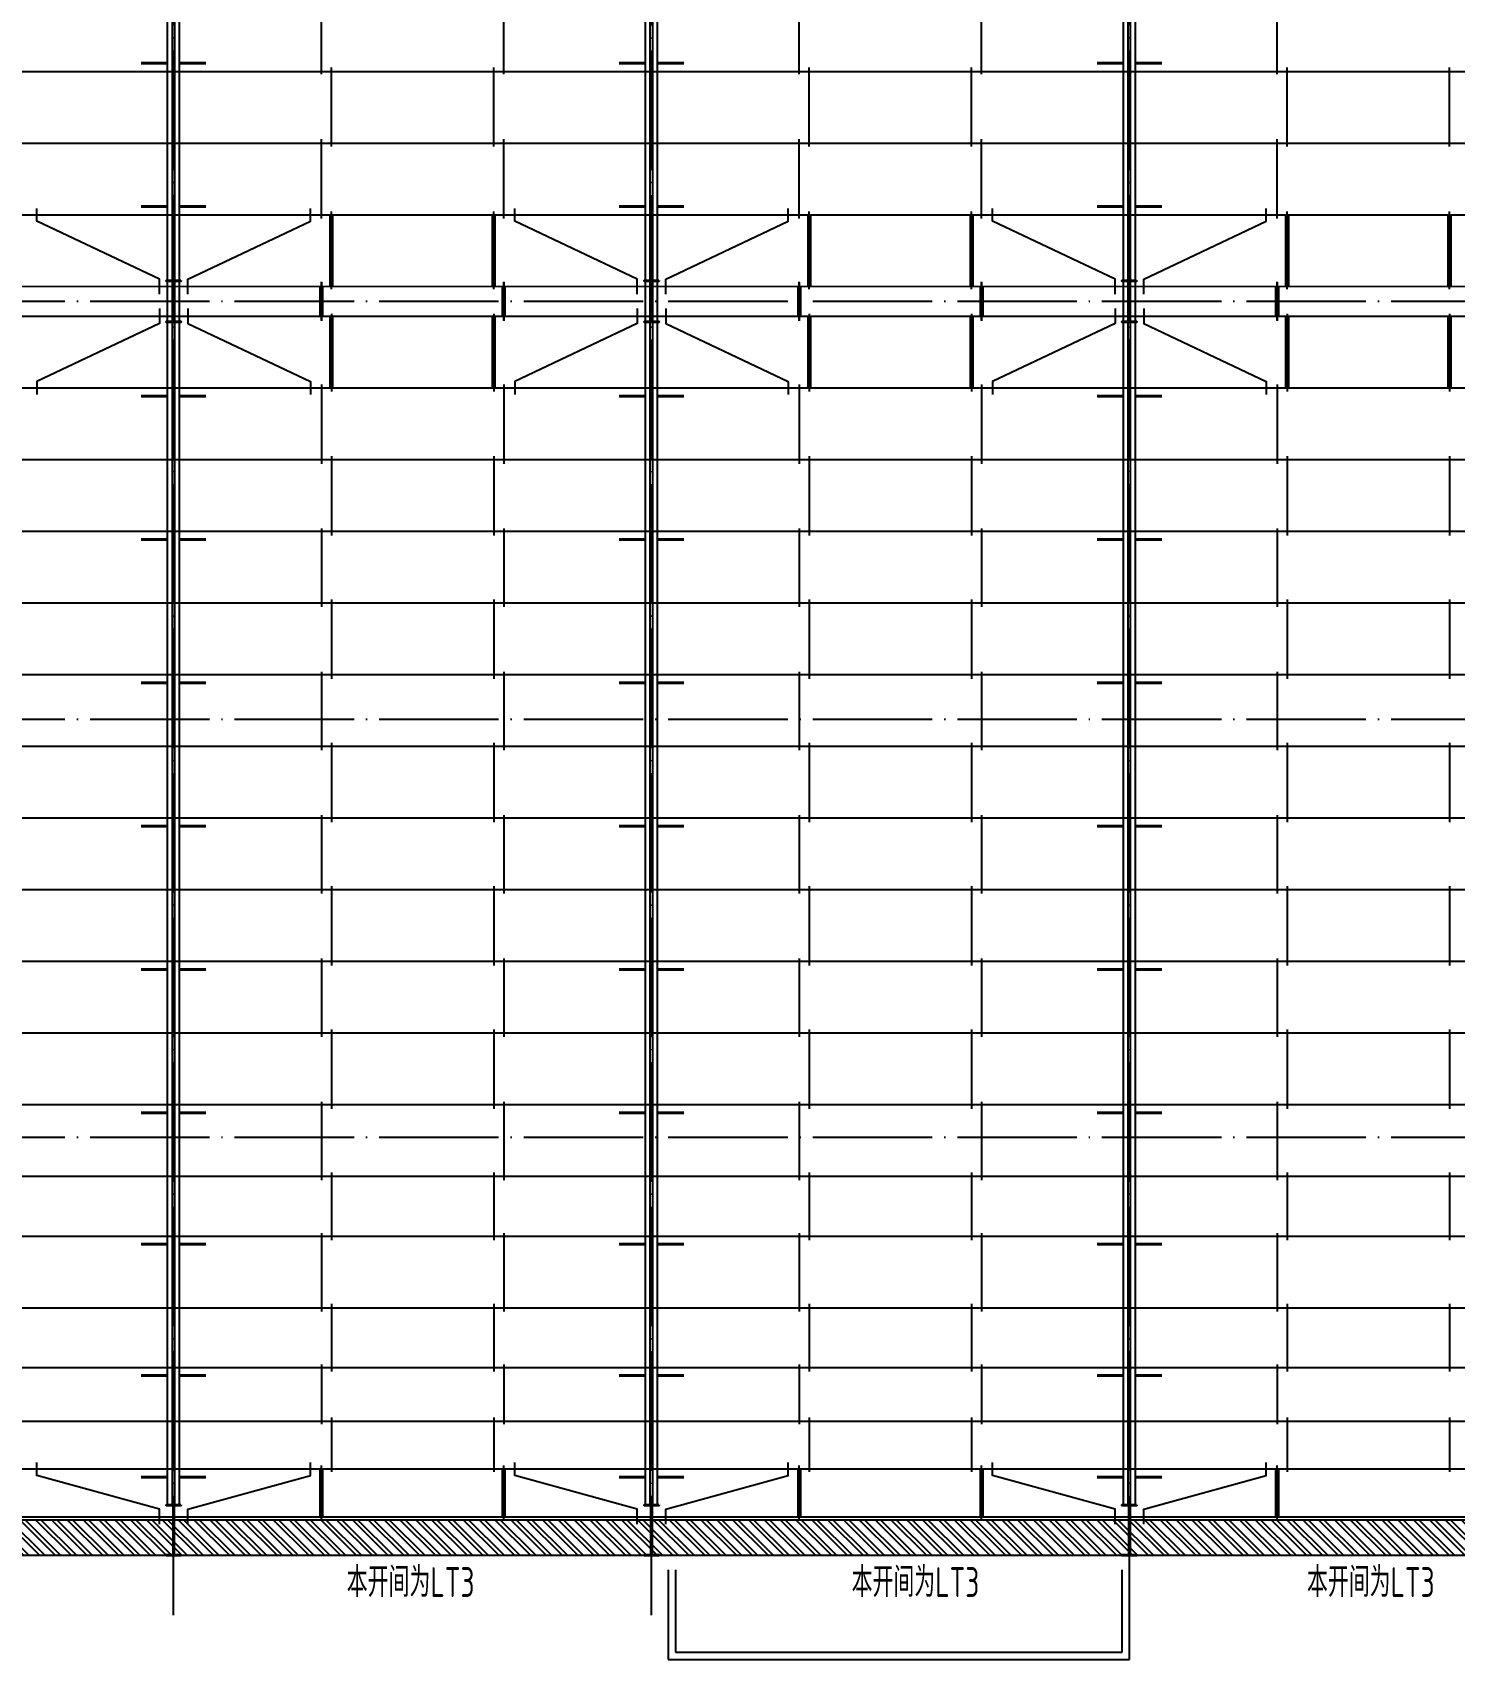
# Model space of a CAD drawing. Extents: x 293620 to 503924, y -252071 to 755100.
# Drawn here: x 411355 to 435159, y 191129 to 218371 of the extents above; entities that cross this region are included whole.
import ezdxf

# ---------------------------------------------------------------- set-up
doc = ezdxf.new("R2010")
doc.units = 0
doc.header["$LTSCALE"] = 1000
doc.header["$MEASUREMENT"] = 0
doc.linetypes.add('DASH', pattern=[0.35, 0.25, -0.1])
doc.linetypes.add('DOTE', pattern=[2.42, 2, -0.2, 0.02, -0.2])
for name, color, linetype in [('0 - 屋顶线', 150, 'Continuous'), ('3T_WOOD', 21, 'Continuous'), ('DOTE', 14, 'DOTE'), ('SURFACE', 6, 'Continuous'), ('TEXT', 7, 'Continuous'), ('屋面隅撑', 7, 'Continuous'), ('檩条拉条', 253, 'Continuous')]:
    doc.layers.add(name, color=color, linetype=linetype)
doc.layers.add('Pkpm_柱子', color=3, linetype='Continuous', lineweight=35)
doc.styles.add('TSSD_Label', font='Tssdeng.shx', dxfattribs={"width": 0.7, "bigfont": 'hztxt.shx'})

# ---------------------------------------------------------------- blocks, each defined once
blk = doc.blocks.new('AW3423W423423423')
at = {"layer": 'Pkpm_柱子'}
for points in [[(413837, 214219), (413837, 214207), (413722, 214207), (413722, 213531), (413837, 213531), (413837, 213519), (413597, 213519), (413597, 213531), (413712, 213531), (413712, 214207), (413597, 214207), (413597, 214219)], [(421837, 214219), (421837, 214207), (421722, 214207), (421722, 213531), (421837, 213531), (421837, 213519), (421597, 213519), (421597, 213531), (421712, 213531), (421712, 214207), (421597, 214207), (421597, 214219)], [(429837, 214219), (429837, 214207), (429722, 214207), (429722, 213531), (429837, 213531), (429837, 213519), (429597, 213519), (429597, 213531), (429712, 213531), (429712, 214207), (429597, 214207), (429597, 214219)], [(413837, 193719), (413837, 193707), (413722, 193707), (413722, 192881), (413837, 192881), (413837, 192869), (413597, 192869), (413597, 192881), (413712, 192881), (413712, 193707), (413597, 193707), (413597, 193719)], [(421837, 193719), (421837, 193707), (421722, 193707), (421722, 192881), (421837, 192881), (421837, 192869), (421597, 192869), (421597, 192881), (421712, 192881), (421712, 193707), (421597, 193707), (421597, 193719)], [(429837, 193719), (429837, 193707), (429722, 193707), (429722, 192881), (429837, 192881), (429837, 192869), (429597, 192869), (429597, 192881), (429712, 192881), (429712, 193707), (429597, 193707), (429597, 193719)]]:
    blk.add_hatch(color=256, dxfattribs=at).paths.add_polyline_path(points)
for points in [[(413837, 214219), (413837, 214207), (413722, 214207), (413722, 213531), (413837, 213531), (413837, 213519), (413597, 213519), (413597, 213531), (413712, 213531), (413712, 214207), (413597, 214207), (413597, 214219)], [(421837, 214219), (421837, 214207), (421722, 214207), (421722, 213531), (421837, 213531), (421837, 213519), (421597, 213519), (421597, 213531), (421712, 213531), (421712, 214207), (421597, 214207), (421597, 214219)], [(429837, 214219), (429837, 214207), (429722, 214207), (429722, 213531), (429837, 213531), (429837, 213519), (429597, 213519), (429597, 213531), (429712, 213531), (429712, 214207), (429597, 214207), (429597, 214219)], [(413837, 193719), (413837, 193707), (413722, 193707), (413722, 192881), (413837, 192881), (413837, 192869), (413597, 192869), (413597, 192881), (413712, 192881), (413712, 193707), (413597, 193707), (413597, 193719)], [(421837, 193719), (421837, 193707), (421722, 193707), (421722, 192881), (421837, 192881), (421837, 192869), (421597, 192869), (421597, 192881), (421712, 192881), (421712, 193707), (421597, 193707), (421597, 193719)], [(429837, 193719), (429837, 193707), (429722, 193707), (429722, 192881), (429837, 192881), (429837, 192869), (429597, 192869), (429597, 192881), (429712, 192881), (429712, 193707), (429597, 193707), (429597, 193719)]]:
    blk.add_lwpolyline(points, close=True, dxfattribs=at)

msp = doc.modelspace()

# ---------------------------------------------------------------- hatches: boundary and pattern name
at = {"ltscale": 0.5}
h = msp.add_hatch(dxfattribs=at)
h.set_pattern_fill('金属', color=1, scale=75, angle=-360, style=0)
h.set_pattern_definition([(315, (-1189676.16, 168823.76), (-132.582521, -132.582521), []), (315, (-1189587.77, 168823.76), (-132.582521, -132.582521), [])])
h.paths.add_polyline_path([(389716.8, 193468.9), (461716.8, 193468.9), (461716.8, 192868.9), (389716.8, 192868.9)])

# ---------------------------------------------------------------- linework, layer by layer
at = {"color": 35, "linetype": 'ByBlock', "ltscale": 3}
for p, q in [((413616.8, 193718.9), (413616.8, 234018.9)), ((413696.8, 193718.9), (413696.8, 234018.9)), ((413736.8, 193718.9), (413736.8, 234018.9)), ((413816.8, 193718.9), (413816.8, 234018.9)), ((421616.8, 193718.9), (421616.8, 234018.9)), ((421696.8, 193718.9), (421696.8, 234018.9)), ((421736.8, 193718.9), (421736.8, 234018.9)), ((421816.8, 193718.9), (421816.8, 234018.9)), ((429616.8, 193718.9), (429616.8, 234018.9)), ((429696.8, 193718.9), (429696.8, 234018.9)), ((429736.8, 193718.9), (429736.8, 234018.9)), ((429816.8, 193718.9), (429816.8, 234018.9))]:
    msp.add_line(p, q, dxfattribs=at)
at = {"color": 2}
for p, q in [((416191.3, 217671.2), (416191.3, 218984)), ((419242.4, 217671.2), (419242.4, 218984)), ((424191.3, 217671.2), (424191.3, 218984)), ((427242.4, 217671.2), (427242.4, 218984)), ((432191.3, 217671.2), (432191.3, 218984)), ((416358.6, 216460.4), (416358.6, 217787.5)), ((419075.1, 216460.4), (419075.1, 217787.5)), ((424358.6, 216460.4), (424358.6, 217787.5)), ((427075.1, 216460.4), (427075.1, 217787.5)), ((432358.6, 216460.4), (432358.6, 217787.5)), ((435075.1, 216460.4), (435075.1, 217787.5)), ((416191.3, 215259.2), (416191.3, 216587.7)), ((419242.4, 215259.2), (419242.4, 216587.7)), ((424191.3, 215259.2), (424191.3, 216587.7)), ((427242.4, 215259.2), (427242.4, 216587.7)), ((432191.3, 215259.2), (432191.3, 216587.7)), ((416358.6, 214075.9), (416358.6, 215375.4)), ((419075.1, 214075.9), (419075.1, 215375.4)), ((424358.6, 214075.9), (424358.6, 215375.4)), ((427075.1, 214075.9), (427075.1, 215375.4)), ((432358.6, 214075.9), (432358.6, 215375.4)), ((435075.1, 214075.9), (435075.1, 215375.4)), ((416191.3, 213554.5), (416191.3, 214195.3)), ((416191.3, 213554.5), (416191.3, 214195.3)), ((416191.3, 213554.5), (416191.3, 214195.3)), ((416191.3, 213554.5), (416191.3, 214195.3)), ((416191.3, 213554.5), (416191.3, 214195.3)), ((416191.3, 213554.5), (416191.3, 214195.3)), ((416191.3, 213554.5), (416191.3, 214195.3)), ((416191.3, 213554.5), (416191.3, 214195.3)), ((416191.3, 213550.5), (416191.3, 214191.3)), ((416191.3, 213550.5), (416191.3, 214191.3)), ((416191.3, 213550.5), (416191.3, 214191.3)), ((416191.3, 213550.5), (416191.3, 214191.3)), ((416191.3, 213550.5), (416191.3, 214191.3)), ((416191.3, 213550.5), (416191.3, 214191.3)), ((416191.3, 213550.5), (416191.3, 214191.3)), ((416191.3, 213550.5), (416191.3, 214191.3)), ((416191.3, 213550.5), (416191.3, 214191.3)), ((416191.3, 213550.5), (416191.3, 214191.3)), ((416191.3, 213550.5), (416191.3, 214191.3)), ((416191.3, 213550.5), (416191.3, 214191.3)), ((416191.3, 213550.5), (416191.3, 214191.3)), ((416191.3, 213550.5), (416191.3, 214191.3)), ((416191.3, 213550.5), (416191.3, 214191.3)), ((416191.3, 213550.5), (416191.3, 214191.3)), ((416191.3, 214191.3), (416191.3, 213550.5)), ((416191.3, 214191.3), (416191.3, 213550.5)), ((416191.3, 214191.3), (416191.3, 213550.5)), ((416191.3, 214191.3), (416191.3, 213550.5)), ((416191.3, 214191.3), (416191.3, 213550.5)), ((416191.3, 214191.3), (416191.3, 213550.5)), ((416191.3, 214191.3), (416191.3, 213550.5)), ((416191.3, 214191.3), (416191.3, 213550.5)), ((416191.3, 214187.3), (416191.3, 213546.5)), ((416191.3, 214187.3), (416191.3, 213546.5)), ((416191.3, 214187.3), (416191.3, 213546.5)), ((416191.3, 214187.3), (416191.3, 213546.5)), ((416191.3, 214187.3), (416191.3, 213546.5)), ((416191.3, 214187.3), (416191.3, 213546.5)), ((416191.3, 214187.3), (416191.3, 213546.5)), ((416191.3, 214187.3), (416191.3, 213546.5)), ((416191.3, 213546.5), (416191.3, 214187.3)), ((416191.3, 213546.5), (416191.3, 214187.3)), ((416191.3, 213546.5), (416191.3, 214187.3)), ((416191.3, 213546.5), (416191.3, 214187.3)), ((416191.3, 213546.5), (416191.3, 214187.3)), ((416191.3, 213546.5), (416191.3, 214187.3)), ((416191.3, 213546.5), (416191.3, 214187.3)), ((416191.3, 213546.5), (416191.3, 214187.3)), ((416191.3, 214187.3), (416191.3, 213546.5)), ((416191.3, 214187.3), (416191.3, 213546.5)), ((416191.3, 214187.3), (416191.3, 213546.5)), ((416191.3, 214187.3), (416191.3, 213546.5)), ((416191.3, 214187.3), (416191.3, 213546.5)), ((416191.3, 214187.3), (416191.3, 213546.5)), ((416191.3, 214187.3), (416191.3, 213546.5)), ((416191.3, 214187.3), (416191.3, 213546.5)), ((416191.3, 214183.3), (416191.3, 213542.5)), ((416191.3, 214183.3), (416191.3, 213542.5)), ((416191.3, 214183.3), (416191.3, 213542.5)), ((416191.3, 214183.3), (416191.3, 213542.5)), ((416191.3, 214183.3), (416191.3, 213542.5)), ((416191.3, 214183.3), (416191.3, 213542.5)), ((416191.3, 214183.3), (416191.3, 213542.5)), ((416191.3, 214183.3), (416191.3, 213542.5)), ((419242.4, 213554.5), (419242.4, 214195.3)), ((419242.4, 213554.5), (419242.4, 214195.3)), ((419242.4, 213554.5), (419242.4, 214195.3)), ((419242.4, 213554.5), (419242.4, 214195.3)), ((419242.4, 213554.5), (419242.4, 214195.3)), ((419242.4, 213554.5), (419242.4, 214195.3)), ((419242.4, 213554.5), (419242.4, 214195.3)), ((419242.4, 213554.5), (419242.4, 214195.3)), ((419242.4, 213550.5), (419242.4, 214191.3)), ((419242.4, 213550.5), (419242.4, 214191.3)), ((419242.4, 213550.5), (419242.4, 214191.3)), ((419242.4, 213550.5), (419242.4, 214191.3)), ((419242.4, 213550.5), (419242.4, 214191.3)), ((419242.4, 213550.5), (419242.4, 214191.3)), ((419242.4, 213550.5), (419242.4, 214191.3)), ((419242.4, 213550.5), (419242.4, 214191.3)), ((419242.4, 213550.5), (419242.4, 214191.3)), ((419242.4, 213550.5), (419242.4, 214191.3)), ((419242.4, 213550.5), (419242.4, 214191.3)), ((419242.4, 213550.5), (419242.4, 214191.3)), ((419242.4, 213550.5), (419242.4, 214191.3)), ((419242.4, 213550.5), (419242.4, 214191.3)), ((419242.4, 213550.5), (419242.4, 214191.3)), ((419242.4, 213550.5), (419242.4, 214191.3)), ((419242.4, 214191.3), (419242.4, 213550.5)), ((419242.4, 214191.3), (419242.4, 213550.5)), ((419242.4, 214191.3), (419242.4, 213550.5)), ((419242.4, 214191.3), (419242.4, 213550.5)), ((419242.4, 214191.3), (419242.4, 213550.5)), ((419242.4, 214191.3), (419242.4, 213550.5)), ((419242.4, 214191.3), (419242.4, 213550.5)), ((419242.4, 214191.3), (419242.4, 213550.5)), ((419242.4, 214187.3), (419242.4, 213546.5)), ((419242.4, 214187.3), (419242.4, 213546.5)), ((419242.4, 214187.3), (419242.4, 213546.5)), ((419242.4, 214187.3), (419242.4, 213546.5)), ((419242.4, 214187.3), (419242.4, 213546.5)), ((419242.4, 214187.3), (419242.4, 213546.5)), ((419242.4, 214187.3), (419242.4, 213546.5)), ((419242.4, 214187.3), (419242.4, 213546.5)), ((419242.4, 213546.5), (419242.4, 214187.3)), ((419242.4, 213546.5), (419242.4, 214187.3)), ((419242.4, 213546.5), (419242.4, 214187.3)), ((419242.4, 213546.5), (419242.4, 214187.3)), ((419242.4, 213546.5), (419242.4, 214187.3)), ((419242.4, 213546.5), (419242.4, 214187.3)), ((419242.4, 213546.5), (419242.4, 214187.3)), ((419242.4, 213546.5), (419242.4, 214187.3)), ((419242.4, 214187.3), (419242.4, 213546.5)), ((419242.4, 214187.3), (419242.4, 213546.5)), ((419242.4, 214187.3), (419242.4, 213546.5)), ((419242.4, 214187.3), (419242.4, 213546.5)), ((419242.4, 214187.3), (419242.4, 213546.5)), ((419242.4, 214187.3), (419242.4, 213546.5)), ((419242.4, 214187.3), (419242.4, 213546.5)), ((419242.4, 214187.3), (419242.4, 213546.5)), ((419242.4, 214183.3), (419242.4, 213542.5)), ((419242.4, 214183.3), (419242.4, 213542.5)), ((419242.4, 214183.3), (419242.4, 213542.5)), ((419242.4, 214183.3), (419242.4, 213542.5)), ((419242.4, 214183.3), (419242.4, 213542.5)), ((419242.4, 214183.3), (419242.4, 213542.5)), ((419242.4, 214183.3), (419242.4, 213542.5)), ((419242.4, 214183.3), (419242.4, 213542.5)), ((424191.3, 213554.5), (424191.3, 214195.3)), ((424191.3, 213554.5), (424191.3, 214195.3)), ((424191.3, 213554.5), (424191.3, 214195.3)), ((424191.3, 213554.5), (424191.3, 214195.3)), ((424191.3, 213554.5), (424191.3, 214195.3)), ((424191.3, 213554.5), (424191.3, 214195.3)), ((424191.3, 213554.5), (424191.3, 214195.3)), ((424191.3, 213554.5), (424191.3, 214195.3)), ((424191.3, 213550.5), (424191.3, 214191.3)), ((424191.3, 213550.5), (424191.3, 214191.3)), ((424191.3, 213550.5), (424191.3, 214191.3)), ((424191.3, 213550.5), (424191.3, 214191.3)), ((424191.3, 213550.5), (424191.3, 214191.3)), ((424191.3, 213550.5), (424191.3, 214191.3)), ((424191.3, 213550.5), (424191.3, 214191.3)), ((424191.3, 213550.5), (424191.3, 214191.3)), ((424191.3, 213550.5), (424191.3, 214191.3)), ((424191.3, 213550.5), (424191.3, 214191.3)), ((424191.3, 213550.5), (424191.3, 214191.3)), ((424191.3, 213550.5), (424191.3, 214191.3)), ((424191.3, 213550.5), (424191.3, 214191.3)), ((424191.3, 213550.5), (424191.3, 214191.3)), ((424191.3, 213550.5), (424191.3, 214191.3)), ((424191.3, 213550.5), (424191.3, 214191.3)), ((424191.3, 214191.3), (424191.3, 213550.5)), ((424191.3, 214191.3), (424191.3, 213550.5)), ((424191.3, 214191.3), (424191.3, 213550.5)), ((424191.3, 214191.3), (424191.3, 213550.5)), ((424191.3, 214191.3), (424191.3, 213550.5)), ((424191.3, 214191.3), (424191.3, 213550.5)), ((424191.3, 214191.3), (424191.3, 213550.5)), ((424191.3, 214191.3), (424191.3, 213550.5)), ((424191.3, 214187.3), (424191.3, 213546.5)), ((424191.3, 214187.3), (424191.3, 213546.5)), ((424191.3, 214187.3), (424191.3, 213546.5)), ((424191.3, 214187.3), (424191.3, 213546.5)), ((424191.3, 214187.3), (424191.3, 213546.5)), ((424191.3, 214187.3), (424191.3, 213546.5)), ((424191.3, 214187.3), (424191.3, 213546.5)), ((424191.3, 214187.3), (424191.3, 213546.5)), ((424191.3, 213546.5), (424191.3, 214187.3)), ((424191.3, 213546.5), (424191.3, 214187.3)), ((424191.3, 213546.5), (424191.3, 214187.3)), ((424191.3, 213546.5), (424191.3, 214187.3)), ((424191.3, 213546.5), (424191.3, 214187.3)), ((424191.3, 213546.5), (424191.3, 214187.3)), ((424191.3, 213546.5), (424191.3, 214187.3)), ((424191.3, 213546.5), (424191.3, 214187.3)), ((424191.3, 214187.3), (424191.3, 213546.5)), ((424191.3, 214187.3), (424191.3, 213546.5)), ((424191.3, 214187.3), (424191.3, 213546.5)), ((424191.3, 214187.3), (424191.3, 213546.5)), ((424191.3, 214187.3), (424191.3, 213546.5)), ((424191.3, 214187.3), (424191.3, 213546.5)), ((424191.3, 214187.3), (424191.3, 213546.5)), ((424191.3, 214187.3), (424191.3, 213546.5)), ((424191.3, 214183.3), (424191.3, 213542.5)), ((424191.3, 214183.3), (424191.3, 213542.5)), ((424191.3, 214183.3), (424191.3, 213542.5)), ((424191.3, 214183.3), (424191.3, 213542.5)), ((424191.3, 214183.3), (424191.3, 213542.5)), ((424191.3, 214183.3), (424191.3, 213542.5)), ((424191.3, 214183.3), (424191.3, 213542.5)), ((424191.3, 214183.3), (424191.3, 213542.5)), ((427242.4, 213554.5), (427242.4, 214195.3)), ((427242.4, 213554.5), (427242.4, 214195.3)), ((427242.4, 213554.5), (427242.4, 214195.3)), ((427242.4, 213554.5), (427242.4, 214195.3)), ((427242.4, 213554.5), (427242.4, 214195.3)), ((427242.4, 213554.5), (427242.4, 214195.3)), ((427242.4, 213554.5), (427242.4, 214195.3)), ((427242.4, 213554.5), (427242.4, 214195.3)), ((427242.4, 213550.5), (427242.4, 214191.3)), ((427242.4, 213550.5), (427242.4, 214191.3)), ((427242.4, 213550.5), (427242.4, 214191.3)), ((427242.4, 213550.5), (427242.4, 214191.3)), ((427242.4, 213550.5), (427242.4, 214191.3)), ((427242.4, 213550.5), (427242.4, 214191.3)), ((427242.4, 213550.5), (427242.4, 214191.3)), ((427242.4, 213550.5), (427242.4, 214191.3)), ((427242.4, 213550.5), (427242.4, 214191.3)), ((427242.4, 213550.5), (427242.4, 214191.3)), ((427242.4, 213550.5), (427242.4, 214191.3)), ((427242.4, 213550.5), (427242.4, 214191.3)), ((427242.4, 213550.5), (427242.4, 214191.3)), ((427242.4, 213550.5), (427242.4, 214191.3)), ((427242.4, 213550.5), (427242.4, 214191.3)), ((427242.4, 213550.5), (427242.4, 214191.3)), ((427242.4, 214191.3), (427242.4, 213550.5)), ((427242.4, 214191.3), (427242.4, 213550.5)), ((427242.4, 214191.3), (427242.4, 213550.5)), ((427242.4, 214191.3), (427242.4, 213550.5)), ((427242.4, 214191.3), (427242.4, 213550.5)), ((427242.4, 214191.3), (427242.4, 213550.5)), ((427242.4, 214191.3), (427242.4, 213550.5)), ((427242.4, 214191.3), (427242.4, 213550.5)), ((427242.4, 214187.3), (427242.4, 213546.5)), ((427242.4, 214187.3), (427242.4, 213546.5)), ((427242.4, 214187.3), (427242.4, 213546.5)), ((427242.4, 214187.3), (427242.4, 213546.5)), ((427242.4, 214187.3), (427242.4, 213546.5)), ((427242.4, 214187.3), (427242.4, 213546.5)), ((427242.4, 214187.3), (427242.4, 213546.5)), ((427242.4, 214187.3), (427242.4, 213546.5)), ((427242.4, 213546.5), (427242.4, 214187.3)), ((427242.4, 213546.5), (427242.4, 214187.3)), ((427242.4, 213546.5), (427242.4, 214187.3)), ((427242.4, 213546.5), (427242.4, 214187.3)), ((427242.4, 213546.5), (427242.4, 214187.3)), ((427242.4, 213546.5), (427242.4, 214187.3)), ((427242.4, 213546.5), (427242.4, 214187.3)), ((427242.4, 213546.5), (427242.4, 214187.3)), ((427242.4, 214187.3), (427242.4, 213546.5)), ((427242.4, 214187.3), (427242.4, 213546.5)), ((427242.4, 214187.3), (427242.4, 213546.5)), ((427242.4, 214187.3), (427242.4, 213546.5)), ((427242.4, 214187.3), (427242.4, 213546.5)), ((427242.4, 214187.3), (427242.4, 213546.5)), ((427242.4, 214187.3), (427242.4, 213546.5)), ((427242.4, 214187.3), (427242.4, 213546.5)), ((427242.4, 214183.3), (427242.4, 213542.5)), ((427242.4, 214183.3), (427242.4, 213542.5)), ((427242.4, 214183.3), (427242.4, 213542.5)), ((427242.4, 214183.3), (427242.4, 213542.5)), ((427242.4, 214183.3), (427242.4, 213542.5)), ((427242.4, 214183.3), (427242.4, 213542.5)), ((427242.4, 214183.3), (427242.4, 213542.5)), ((427242.4, 214183.3), (427242.4, 213542.5)), ((432191.3, 213554.5), (432191.3, 214195.3)), ((432191.3, 213554.5), (432191.3, 214195.3)), ((432191.3, 213554.5), (432191.3, 214195.3)), ((432191.3, 213554.5), (432191.3, 214195.3)), ((432191.3, 213554.5), (432191.3, 214195.3)), ((432191.3, 213554.5), (432191.3, 214195.3)), ((432191.3, 213554.5), (432191.3, 214195.3)), ((432191.3, 213554.5), (432191.3, 214195.3)), ((432191.3, 213550.5), (432191.3, 214191.3)), ((432191.3, 213550.5), (432191.3, 214191.3)), ((432191.3, 213550.5), (432191.3, 214191.3)), ((432191.3, 213550.5), (432191.3, 214191.3)), ((432191.3, 213550.5), (432191.3, 214191.3)), ((432191.3, 213550.5), (432191.3, 214191.3)), ((432191.3, 213550.5), (432191.3, 214191.3)), ((432191.3, 213550.5), (432191.3, 214191.3)), ((432191.3, 213550.5), (432191.3, 214191.3)), ((432191.3, 213550.5), (432191.3, 214191.3)), ((432191.3, 213550.5), (432191.3, 214191.3)), ((432191.3, 213550.5), (432191.3, 214191.3)), ((432191.3, 213550.5), (432191.3, 214191.3)), ((432191.3, 213550.5), (432191.3, 214191.3)), ((432191.3, 213550.5), (432191.3, 214191.3)), ((432191.3, 213550.5), (432191.3, 214191.3)), ((432191.3, 214191.3), (432191.3, 213550.5)), ((432191.3, 214191.3), (432191.3, 213550.5)), ((432191.3, 214191.3), (432191.3, 213550.5)), ((432191.3, 214191.3), (432191.3, 213550.5)), ((432191.3, 214191.3), (432191.3, 213550.5)), ((432191.3, 214191.3), (432191.3, 213550.5)), ((432191.3, 214191.3), (432191.3, 213550.5)), ((432191.3, 214191.3), (432191.3, 213550.5)), ((432191.3, 214187.3), (432191.3, 213546.5)), ((432191.3, 214187.3), (432191.3, 213546.5)), ((432191.3, 214187.3), (432191.3, 213546.5)), ((432191.3, 214187.3), (432191.3, 213546.5)), ((432191.3, 214187.3), (432191.3, 213546.5)), ((432191.3, 214187.3), (432191.3, 213546.5)), ((432191.3, 214187.3), (432191.3, 213546.5)), ((432191.3, 214187.3), (432191.3, 213546.5)), ((432191.3, 213546.5), (432191.3, 214187.3)), ((432191.3, 213546.5), (432191.3, 214187.3)), ((432191.3, 213546.5), (432191.3, 214187.3)), ((432191.3, 213546.5), (432191.3, 214187.3)), ((432191.3, 213546.5), (432191.3, 214187.3)), ((432191.3, 213546.5), (432191.3, 214187.3)), ((432191.3, 213546.5), (432191.3, 214187.3)), ((432191.3, 213546.5), (432191.3, 214187.3)), ((432191.3, 214187.3), (432191.3, 213546.5)), ((432191.3, 214187.3), (432191.3, 213546.5)), ((432191.3, 214187.3), (432191.3, 213546.5)), ((432191.3, 214187.3), (432191.3, 213546.5)), ((432191.3, 214187.3), (432191.3, 213546.5)), ((432191.3, 214187.3), (432191.3, 213546.5)), ((432191.3, 214187.3), (432191.3, 213546.5)), ((432191.3, 214187.3), (432191.3, 213546.5)), ((432191.3, 214183.3), (432191.3, 213542.5)), ((432191.3, 214183.3), (432191.3, 213542.5)), ((432191.3, 214183.3), (432191.3, 213542.5)), ((432191.3, 214183.3), (432191.3, 213542.5)), ((432191.3, 214183.3), (432191.3, 213542.5)), ((432191.3, 214183.3), (432191.3, 213542.5)), ((432191.3, 214183.3), (432191.3, 213542.5)), ((432191.3, 214183.3), (432191.3, 213542.5)), ((416358.6, 213661.8), (416358.6, 212362.3)), ((419075.1, 213661.8), (419075.1, 212362.3)), ((424358.6, 213661.8), (424358.6, 212362.3)), ((427075.1, 213661.8), (427075.1, 212362.3)), ((432358.6, 213661.8), (432358.6, 212362.3)), ((435075.1, 213661.8), (435075.1, 212362.3)), ((416191.3, 212478.6), (416191.3, 211150.1)), ((419242.4, 212478.6), (419242.4, 211150.1)), ((424191.3, 212478.6), (424191.3, 211150.1)), ((427242.4, 212478.6), (427242.4, 211150.1)), ((432191.3, 212478.6), (432191.3, 211150.1)), ((416358.6, 211277.4), (416358.6, 209950.3)), ((419075.1, 211277.4), (419075.1, 209950.3)), ((424358.6, 211277.4), (424358.6, 209950.3)), ((427075.1, 211277.4), (427075.1, 209950.3)), ((432358.6, 211277.4), (432358.6, 209950.3)), ((435075.1, 211277.4), (435075.1, 209950.3)), ((416191.3, 210066.6), (416191.3, 208753.7)), ((419242.4, 210066.6), (419242.4, 208753.7)), ((424191.3, 210066.6), (424191.3, 208753.7)), ((427242.4, 210066.6), (427242.4, 208753.7)), ((432191.3, 210066.6), (432191.3, 208753.7)), ((416358.6, 208877.4), (416358.6, 207550.3)), ((419075.1, 208877.4), (419075.1, 207550.3)), ((424358.6, 208877.4), (424358.6, 207550.3)), ((427075.1, 208877.4), (427075.1, 207550.3)), ((432358.6, 208877.4), (432358.6, 207550.3)), ((435075.1, 208877.4), (435075.1, 207550.3)), ((416191.3, 207666.6), (416191.3, 206353.7)), ((419242.4, 207666.6), (419242.4, 206353.7)), ((424191.3, 207666.6), (424191.3, 206353.7)), ((427242.4, 207666.6), (427242.4, 206353.7)), ((432191.3, 207666.6), (432191.3, 206353.7)), ((416358.6, 206477.4), (416358.6, 205150.3)), ((419075.1, 206477.4), (419075.1, 205150.3)), ((424358.6, 206477.4), (424358.6, 205150.3)), ((427075.1, 206477.4), (427075.1, 205150.3)), ((432358.6, 206477.4), (432358.6, 205150.3)), ((435075.1, 206477.4), (435075.1, 205150.3)), ((416191.3, 205266.6), (416191.3, 203953.7)), ((419242.4, 205266.6), (419242.4, 203953.7)), ((424191.3, 205266.6), (424191.3, 203953.7)), ((427242.4, 205266.6), (427242.4, 203953.7)), ((432191.3, 205266.6), (432191.3, 203953.7)), ((416358.6, 204077.4), (416358.6, 202750.3)), ((419075.1, 204077.4), (419075.1, 202750.3)), ((424358.6, 204077.4), (424358.6, 202750.3)), ((427075.1, 204077.4), (427075.1, 202750.3)), ((432358.6, 204077.4), (432358.6, 202750.3)), ((435075.1, 204077.4), (435075.1, 202750.3)), ((416191.3, 202866.6), (416191.3, 201553.7)), ((419242.4, 202866.6), (419242.4, 201553.7)), ((424191.3, 202866.6), (424191.3, 201553.7)), ((427242.4, 202866.6), (427242.4, 201553.7)), ((432191.3, 202866.6), (432191.3, 201553.7)), ((416358.6, 201677.4), (416358.6, 200350.3)), ((419075.1, 201677.4), (419075.1, 200350.3)), ((424358.6, 201677.4), (424358.6, 200350.3)), ((427075.1, 201677.4), (427075.1, 200350.3)), ((432358.6, 201677.4), (432358.6, 200350.3)), ((435075.1, 201677.4), (435075.1, 200350.3)), ((416191.3, 200466.6), (416191.3, 199153.7)), ((419242.4, 200466.6), (419242.4, 199153.7)), ((424191.3, 200466.6), (424191.3, 199153.7)), ((427242.4, 200466.6), (427242.4, 199153.7)), ((432191.3, 200466.6), (432191.3, 199153.7)), ((416358.6, 199282.6), (416358.6, 198150.3)), ((419075.1, 199282.6), (419075.1, 198150.3)), ((424358.6, 199282.6), (424358.6, 198150.3)), ((427075.1, 199282.6), (427075.1, 198150.3)), ((432358.6, 199282.6), (432358.6, 198150.3)), ((435075.1, 199282.6), (435075.1, 198150.3)), ((416191.3, 198266.6), (416191.3, 196953.7)), ((419242.4, 198266.6), (419242.4, 196953.7)), ((424191.3, 198266.6), (424191.3, 196953.7)), ((427242.4, 198266.6), (427242.4, 196953.7)), ((432191.3, 198266.6), (432191.3, 196953.7)), ((416358.6, 197082.6), (416358.6, 195950.3)), ((419075.1, 197082.6), (419075.1, 195950.3)), ((424358.6, 197082.6), (424358.6, 195950.3)), ((427075.1, 197082.6), (427075.1, 195950.3)), ((432358.6, 197082.6), (432358.6, 195950.3)), ((435075.1, 197082.6), (435075.1, 195950.3)), ((416191.3, 196066.6), (416191.3, 195067.4)), ((419242.4, 196066.6), (419242.4, 195067.4)), ((424191.3, 196066.6), (424191.3, 195067.4)), ((427242.4, 196066.6), (427242.4, 195067.4)), ((432191.3, 196066.6), (432191.3, 195067.4)), ((416358.6, 195182.6), (416358.6, 194268.3)), ((419075.1, 195182.6), (419075.1, 194268.3)), ((424358.6, 195182.6), (424358.6, 194268.3)), ((427075.1, 195182.6), (427075.1, 194268.3)), ((432358.6, 195182.6), (432358.6, 194268.3)), ((435075.1, 195182.6), (435075.1, 194268.3)), ((416191.3, 193480.2), (416191.3, 194375.7)), ((419242.4, 193480.2), (419242.4, 194375.7)), ((424191.3, 193480.2), (424191.3, 194375.7)), ((427242.4, 193480.2), (427242.4, 194375.7)), ((432191.3, 193480.2), (432191.3, 194375.7))]:
    msp.add_line(p, q, dxfattribs=at)
at = {"ltscale": 0.5}
for points in [[(413477.7, 213988.5), (413477.7, 214241), (411427.5, 215210.5), (411427.5, 215427)], [(413956, 213988.5), (413956, 214241), (416006.2, 215210.5), (416006.2, 215427)], [(421477.7, 213988.5), (421477.7, 214241), (419427.5, 215210.5), (419427.5, 215427)], [(421956, 213988.5), (421956, 214241), (424006.2, 215210.5), (424006.2, 215427)], [(429477.7, 213988.5), (429477.7, 214241), (427427.5, 215210.5), (427427.5, 215427)], [(429956, 213988.5), (429956, 214241), (432006.2, 215210.5), (432006.2, 215427)], [(413477.7, 213749.3), (413477.7, 213496.7), (411427.5, 212527.3), (411427.5, 212310.7)], [(413956, 213749.3), (413956, 213496.7), (416006.2, 212527.3), (416006.2, 212310.7)], [(421477.7, 213749.3), (421477.7, 213496.7), (419427.5, 212527.3), (419427.5, 212310.7)], [(421956, 213749.3), (421956, 213496.7), (424006.2, 212527.3), (424006.2, 212310.7)], [(429477.7, 213749.3), (429477.7, 213496.7), (427427.5, 212527.3), (427427.5, 212310.7)], [(429956, 213749.3), (429956, 213496.7), (432006.2, 212527.3), (432006.2, 212310.7)], [(413477.7, 193392.7), (413477.7, 193645.3), (411427.5, 194210.7), (411427.5, 194427.3)], [(413956, 193392.7), (413956, 193645.3), (416006.2, 194210.7), (416006.2, 194427.3)], [(421477.7, 193392.7), (421477.7, 193645.3), (419427.5, 194210.7), (419427.5, 194427.3)], [(421956, 193392.7), (421956, 193645.3), (424006.2, 194210.7), (424006.2, 194427.3)], [(429477.7, 193392.7), (429477.7, 193645.3), (427427.5, 194210.7), (427427.5, 194427.3)], [(429956, 193392.7), (429956, 193645.3), (432006.2, 194210.7), (432006.2, 194427.3)]]:
    msp.add_lwpolyline(points, dxfattribs=at)
msp.add_lwpolyline([(389716.8, 193468.9), (461716.8, 193468.9), (461716.8, 192868.9), (389716.8, 192868.9)], close=True)
at = {"layer": '0 - 屋顶线'}
for p, q in [((421996.8, 192628.9), (421996.8, 191128.9)), ((422116.8, 192628.9), (422116.8, 191248.9)), ((429596.8, 191248.9), (429596.8, 192628.9)), ((429716.8, 191128.9), (429716.8, 192628.9)), ((422116.8, 191248.9), (429596.8, 191248.9)), ((421996.8, 191128.9), (429716.8, 191128.9))]:
    msp.add_line(p, q, dxfattribs=at)
at = {"layer": 'DOTE'}
for p, q in [((413716.8, 191868.9), (413716.8, 235868.9)), ((421716.8, 191868.9), (421716.8, 235868.9)), ((429716.8, 191868.9), (429716.8, 235868.9)), ((462716.8, 213868.9), (388716.8, 213868.9)), ((462716.8, 206868.9), (388716.8, 206868.9)), ((462716.8, 199868.9), (388716.8, 199868.9)), ((462716.8, 192868.9), (388716.8, 192868.9))]:
    msp.add_line(p, q, dxfattribs=at)
at = {"layer": 'SURFACE'}
for p, q in [((389736.8, 217718.8), (461696.8, 217718.8)), ((389736.8, 216518.8), (461696.8, 216518.8)), ((389736.8, 215318.8), (461696.8, 215318.8)), ((389736.8, 212419), (461696.8, 212419)), ((389736.8, 211219), (461696.8, 211219)), ((389736.8, 210019), (461696.8, 210019)), ((389736.8, 208819), (461696.8, 208819)), ((389736.8, 207619), (461696.8, 207619)), ((389736.8, 206419), (461696.8, 206419)), ((389736.8, 205219), (461696.8, 205219)), ((389736.8, 204019), (461696.8, 204019)), ((389736.8, 202819), (461696.8, 202819)), ((389736.8, 201619), (461696.8, 201619)), ((389736.8, 200419), (461696.8, 200419)), ((389736.8, 199219), (461696.8, 199219)), ((389736.8, 198219), (461696.8, 198219)), ((389736.8, 197019), (461696.8, 197019)), ((389736.8, 196019), (461696.8, 196019)), ((389736.8, 195119), (461696.8, 195119)), ((389736.8, 194319), (461696.8, 194319)), ((389736.8, 193519), (461696.8, 193519))]:
    msp.add_line(p, q, dxfattribs=at)
at = {"layer": 'SURFACE', "color": 4, "const_width": 30}
for points in [[(389736.8, 214118.8), (461696.8, 214118.8)], [(389736.8, 213619), (461696.8, 213619)]]:
    msp.add_lwpolyline(points, dxfattribs=at)
at = {"layer": '屋面隅撑', "color": 3, "linetype": 'DASH', "const_width": 50}
for points in [[(413616.8, 217855.9), (413172.4, 217855.9)], [(414261.2, 217855.9), (413816.8, 217855.9)], [(421616.8, 217855.9), (421172.4, 217855.9)], [(422261.2, 217855.9), (421816.8, 217855.9)], [(429616.8, 217855.9), (429172.4, 217855.9)], [(430261.2, 217855.9), (429816.8, 217855.9)], [(413616.8, 215455.9), (413172.4, 215455.9)], [(414261.2, 215455.9), (413816.8, 215455.9)], [(421616.8, 215455.9), (421172.4, 215455.9)], [(422261.2, 215455.9), (421816.8, 215455.9)], [(429616.8, 215455.9), (429172.4, 215455.9)], [(430261.2, 215455.9), (429816.8, 215455.9)], [(413616.8, 212281.8), (413172.4, 212281.8)], [(414261.2, 212281.8), (413816.8, 212281.8)], [(421616.8, 212281.8), (421172.4, 212281.8)], [(422261.2, 212281.8), (421816.8, 212281.8)], [(429616.8, 212281.8), (429172.4, 212281.8)], [(430261.2, 212281.8), (429816.8, 212281.8)], [(413616.8, 209881.8), (413172.4, 209881.8)], [(414261.2, 209881.8), (413816.8, 209881.8)], [(421616.8, 209881.8), (421172.4, 209881.8)], [(422261.2, 209881.8), (421816.8, 209881.8)], [(429616.8, 209881.8), (429172.4, 209881.8)], [(430261.2, 209881.8), (429816.8, 209881.8)], [(413616.8, 207481.8), (413172.4, 207481.8)], [(414261.2, 207481.8), (413816.8, 207481.8)], [(421616.8, 207481.8), (421172.4, 207481.8)], [(422261.2, 207481.8), (421816.8, 207481.8)], [(429616.8, 207481.8), (429172.4, 207481.8)], [(430261.2, 207481.8), (429816.8, 207481.8)], [(413616.8, 205081.8), (413172.4, 205081.8)], [(414261.2, 205081.8), (413816.8, 205081.8)], [(421616.8, 205081.8), (421172.4, 205081.8)], [(422261.2, 205081.8), (421816.8, 205081.8)], [(429616.8, 205081.8), (429172.4, 205081.8)], [(430261.2, 205081.8), (429816.8, 205081.8)], [(413616.8, 202681.8), (413172.4, 202681.8)], [(414261.2, 202681.8), (413816.8, 202681.8)], [(421616.8, 202681.8), (421172.4, 202681.8)], [(422261.2, 202681.8), (421816.8, 202681.8)], [(429616.8, 202681.8), (429172.4, 202681.8)], [(430261.2, 202681.8), (429816.8, 202681.8)], [(413616.8, 200281.8), (413172.4, 200281.8)], [(414261.2, 200281.8), (413816.8, 200281.8)], [(421616.8, 200281.8), (421172.4, 200281.8)], [(422261.2, 200281.8), (421816.8, 200281.8)], [(429616.8, 200281.8), (429172.4, 200281.8)], [(430261.2, 200281.8), (429816.8, 200281.8)], [(413616.8, 198081.8), (413172.4, 198081.8)], [(414261.2, 198081.8), (413816.8, 198081.8)], [(421616.8, 198081.8), (421172.4, 198081.8)], [(422261.2, 198081.8), (421816.8, 198081.8)], [(429616.8, 198081.8), (429172.4, 198081.8)], [(430261.2, 198081.8), (429816.8, 198081.8)], [(413616.8, 195881.8), (413172.4, 195881.8)], [(414261.2, 195881.8), (413816.8, 195881.8)], [(421616.8, 195881.8), (421172.4, 195881.8)], [(422261.2, 195881.8), (421816.8, 195881.8)], [(429616.8, 195881.8), (429172.4, 195881.8)], [(430261.2, 195881.8), (429816.8, 195881.8)], [(413616.8, 194181.8), (413172.4, 194181.8)], [(414261.2, 194181.8), (413816.8, 194181.8)], [(421616.8, 194181.8), (421172.4, 194181.8)], [(422261.2, 194181.8), (421816.8, 194181.8)], [(429616.8, 194181.8), (429172.4, 194181.8)], [(430261.2, 194181.8), (429816.8, 194181.8)]]:
    msp.add_lwpolyline(points, dxfattribs=at)
at = {"layer": '檩条拉条', "color": 2, "const_width": 80}
for points in [[(416358.6, 215318.8), (416358.6, 214114.8)], [(419075.1, 215318.8), (419075.1, 214114.8)], [(424358.6, 215318.8), (424358.6, 214114.8)], [(427075.1, 215318.8), (427075.1, 214114.8)], [(432358.6, 215318.8), (432358.6, 214114.8)], [(435075.1, 215318.8), (435075.1, 214114.8)], [(416191.3, 213632.6), (416191.3, 214132.6)], [(416191.3, 213632.6), (416191.3, 214132.6)], [(416191.3, 213632.6), (416191.3, 214132.6)], [(416191.3, 213632.6), (416191.3, 214132.6)], [(416191.3, 213628.6), (416191.3, 214128.6)], [(416191.3, 213628.6), (416191.3, 214128.6)], [(416191.3, 213628.6), (416191.3, 214128.6)], [(416191.3, 213628.6), (416191.3, 214128.6)], [(416191.3, 213628.6), (416191.3, 214128.6)], [(416191.3, 213628.6), (416191.3, 214128.6)], [(416191.3, 213628.6), (416191.3, 214128.6)], [(416191.3, 213628.6), (416191.3, 214128.6)], [(416191.3, 213624.6), (416191.3, 214124.6)], [(416191.3, 213624.6), (416191.3, 214124.6)], [(416191.3, 213624.6), (416191.3, 214124.6)], [(416191.3, 213624.6), (416191.3, 214124.6)], [(416191.3, 214113.2), (416191.3, 213613.2)], [(416191.3, 214113.2), (416191.3, 213613.2)], [(416191.3, 214113.2), (416191.3, 213613.2)], [(416191.3, 214113.2), (416191.3, 213613.2)], [(416191.3, 214109.2), (416191.3, 213609.2)], [(416191.3, 214109.2), (416191.3, 213609.2)], [(416191.3, 214109.2), (416191.3, 213609.2)], [(416191.3, 214109.2), (416191.3, 213609.2)], [(416191.3, 214109.2), (416191.3, 213609.2)], [(416191.3, 214109.2), (416191.3, 213609.2)], [(416191.3, 214109.2), (416191.3, 213609.2)], [(416191.3, 214109.2), (416191.3, 213609.2)], [(416191.3, 214105.2), (416191.3, 213605.2)], [(416191.3, 214105.2), (416191.3, 213605.2)], [(416191.3, 214105.2), (416191.3, 213605.2)], [(416191.3, 214105.2), (416191.3, 213605.2)], [(419242.4, 213632.6), (419242.4, 214132.6)], [(419242.4, 213632.6), (419242.4, 214132.6)], [(419242.4, 213632.6), (419242.4, 214132.6)], [(419242.4, 213632.6), (419242.4, 214132.6)], [(419242.4, 213628.6), (419242.4, 214128.6)], [(419242.4, 213628.6), (419242.4, 214128.6)], [(419242.4, 213628.6), (419242.4, 214128.6)], [(419242.4, 213628.6), (419242.4, 214128.6)], [(419242.4, 213628.6), (419242.4, 214128.6)], [(419242.4, 213628.6), (419242.4, 214128.6)], [(419242.4, 213628.6), (419242.4, 214128.6)], [(419242.4, 213628.6), (419242.4, 214128.6)], [(419242.4, 213624.6), (419242.4, 214124.6)], [(419242.4, 213624.6), (419242.4, 214124.6)], [(419242.4, 213624.6), (419242.4, 214124.6)], [(419242.4, 213624.6), (419242.4, 214124.6)], [(419242.4, 214113.2), (419242.4, 213613.2)], [(419242.4, 214113.2), (419242.4, 213613.2)], [(419242.4, 214113.2), (419242.4, 213613.2)], [(419242.4, 214113.2), (419242.4, 213613.2)], [(419242.4, 214109.2), (419242.4, 213609.2)], [(419242.4, 214109.2), (419242.4, 213609.2)], [(419242.4, 214109.2), (419242.4, 213609.2)], [(419242.4, 214109.2), (419242.4, 213609.2)], [(419242.4, 214109.2), (419242.4, 213609.2)], [(419242.4, 214109.2), (419242.4, 213609.2)], [(419242.4, 214109.2), (419242.4, 213609.2)], [(419242.4, 214109.2), (419242.4, 213609.2)], [(419242.4, 214105.2), (419242.4, 213605.2)], [(419242.4, 214105.2), (419242.4, 213605.2)], [(419242.4, 214105.2), (419242.4, 213605.2)], [(419242.4, 214105.2), (419242.4, 213605.2)], [(424191.3, 213632.6), (424191.3, 214132.6)], [(424191.3, 213632.6), (424191.3, 214132.6)], [(424191.3, 213632.6), (424191.3, 214132.6)], [(424191.3, 213632.6), (424191.3, 214132.6)], [(424191.3, 213628.6), (424191.3, 214128.6)], [(424191.3, 213628.6), (424191.3, 214128.6)], [(424191.3, 213628.6), (424191.3, 214128.6)], [(424191.3, 213628.6), (424191.3, 214128.6)], [(424191.3, 213628.6), (424191.3, 214128.6)], [(424191.3, 213628.6), (424191.3, 214128.6)], [(424191.3, 213628.6), (424191.3, 214128.6)], [(424191.3, 213628.6), (424191.3, 214128.6)], [(424191.3, 213624.6), (424191.3, 214124.6)], [(424191.3, 213624.6), (424191.3, 214124.6)], [(424191.3, 213624.6), (424191.3, 214124.6)], [(424191.3, 213624.6), (424191.3, 214124.6)], [(424191.3, 214113.2), (424191.3, 213613.2)], [(424191.3, 214113.2), (424191.3, 213613.2)], [(424191.3, 214113.2), (424191.3, 213613.2)], [(424191.3, 214113.2), (424191.3, 213613.2)], [(424191.3, 214109.2), (424191.3, 213609.2)], [(424191.3, 214109.2), (424191.3, 213609.2)], [(424191.3, 214109.2), (424191.3, 213609.2)], [(424191.3, 214109.2), (424191.3, 213609.2)], [(424191.3, 214109.2), (424191.3, 213609.2)], [(424191.3, 214109.2), (424191.3, 213609.2)], [(424191.3, 214109.2), (424191.3, 213609.2)], [(424191.3, 214109.2), (424191.3, 213609.2)], [(424191.3, 214105.2), (424191.3, 213605.2)], [(424191.3, 214105.2), (424191.3, 213605.2)], [(424191.3, 214105.2), (424191.3, 213605.2)], [(424191.3, 214105.2), (424191.3, 213605.2)], [(427242.4, 213632.6), (427242.4, 214132.6)], [(427242.4, 213632.6), (427242.4, 214132.6)], [(427242.4, 213632.6), (427242.4, 214132.6)], [(427242.4, 213632.6), (427242.4, 214132.6)], [(427242.4, 213628.6), (427242.4, 214128.6)], [(427242.4, 213628.6), (427242.4, 214128.6)], [(427242.4, 213628.6), (427242.4, 214128.6)], [(427242.4, 213628.6), (427242.4, 214128.6)], [(427242.4, 213628.6), (427242.4, 214128.6)], [(427242.4, 213628.6), (427242.4, 214128.6)], [(427242.4, 213628.6), (427242.4, 214128.6)], [(427242.4, 213628.6), (427242.4, 214128.6)], [(427242.4, 213624.6), (427242.4, 214124.6)], [(427242.4, 213624.6), (427242.4, 214124.6)], [(427242.4, 213624.6), (427242.4, 214124.6)], [(427242.4, 213624.6), (427242.4, 214124.6)], [(427242.4, 214113.2), (427242.4, 213613.2)], [(427242.4, 214113.2), (427242.4, 213613.2)], [(427242.4, 214113.2), (427242.4, 213613.2)], [(427242.4, 214113.2), (427242.4, 213613.2)], [(427242.4, 214109.2), (427242.4, 213609.2)], [(427242.4, 214109.2), (427242.4, 213609.2)], [(427242.4, 214109.2), (427242.4, 213609.2)], [(427242.4, 214109.2), (427242.4, 213609.2)], [(427242.4, 214109.2), (427242.4, 213609.2)], [(427242.4, 214109.2), (427242.4, 213609.2)], [(427242.4, 214109.2), (427242.4, 213609.2)], [(427242.4, 214109.2), (427242.4, 213609.2)], [(427242.4, 214105.2), (427242.4, 213605.2)], [(427242.4, 214105.2), (427242.4, 213605.2)], [(427242.4, 214105.2), (427242.4, 213605.2)], [(427242.4, 214105.2), (427242.4, 213605.2)], [(432191.3, 213632.6), (432191.3, 214132.6)], [(432191.3, 213632.6), (432191.3, 214132.6)], [(432191.3, 213632.6), (432191.3, 214132.6)], [(432191.3, 213632.6), (432191.3, 214132.6)], [(432191.3, 213628.6), (432191.3, 214128.6)], [(432191.3, 213628.6), (432191.3, 214128.6)], [(432191.3, 213628.6), (432191.3, 214128.6)], [(432191.3, 213628.6), (432191.3, 214128.6)], [(432191.3, 213628.6), (432191.3, 214128.6)], [(432191.3, 213628.6), (432191.3, 214128.6)], [(432191.3, 213628.6), (432191.3, 214128.6)], [(432191.3, 213628.6), (432191.3, 214128.6)], [(432191.3, 213624.6), (432191.3, 214124.6)], [(432191.3, 213624.6), (432191.3, 214124.6)], [(432191.3, 213624.6), (432191.3, 214124.6)], [(432191.3, 213624.6), (432191.3, 214124.6)], [(432191.3, 214113.2), (432191.3, 213613.2)], [(432191.3, 214113.2), (432191.3, 213613.2)], [(432191.3, 214113.2), (432191.3, 213613.2)], [(432191.3, 214113.2), (432191.3, 213613.2)], [(432191.3, 214109.2), (432191.3, 213609.2)], [(432191.3, 214109.2), (432191.3, 213609.2)], [(432191.3, 214109.2), (432191.3, 213609.2)], [(432191.3, 214109.2), (432191.3, 213609.2)], [(432191.3, 214109.2), (432191.3, 213609.2)], [(432191.3, 214109.2), (432191.3, 213609.2)], [(432191.3, 214109.2), (432191.3, 213609.2)], [(432191.3, 214109.2), (432191.3, 213609.2)], [(432191.3, 214105.2), (432191.3, 213605.2)], [(432191.3, 214105.2), (432191.3, 213605.2)], [(432191.3, 214105.2), (432191.3, 213605.2)], [(432191.3, 214105.2), (432191.3, 213605.2)], [(416358.6, 212419), (416358.6, 213623)], [(419075.1, 212419), (419075.1, 213623)], [(424358.6, 212419), (424358.6, 213623)], [(427075.1, 212419), (427075.1, 213623)], [(432358.6, 212419), (432358.6, 213623)], [(435075.1, 212419), (435075.1, 213623)], [(416191.3, 194319), (416191.3, 193519)], [(419242.4, 194319), (419242.4, 193519)], [(424191.3, 194319), (424191.3, 193519)], [(427242.4, 194319), (427242.4, 193519)], [(432191.3, 194319), (432191.3, 193519)]]:
    msp.add_lwpolyline(points, dxfattribs=at)

# ---------------------------------------------------------------- block references
at = {"layer": '3T_WOOD'}
msp.add_blockref('AW3423W423423423', (0, 0), dxfattribs=at)

# ---------------------------------------------------------------- texts
at = {"layer": 'TEXT', "style": 'TSSD_Label', "width": 0.7}
for p in [(416615, 192174.7), (425066.5, 192174.7), (432689.2, 192174.7)]:
    msp.add_text('本开间为LT3', height=500, dxfattribs=at).set_placement(p)

doc.saveas('drawing.dxf')
